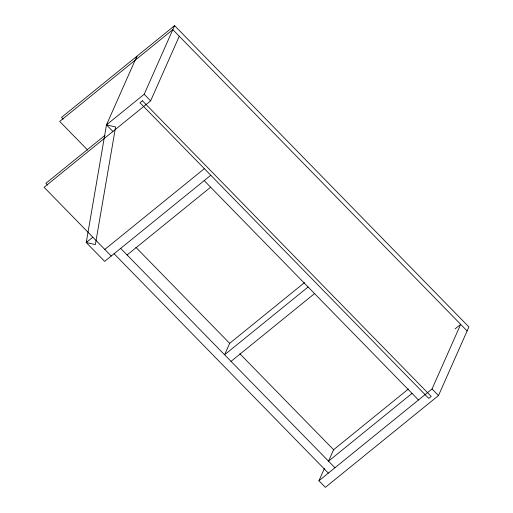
<?xml version="1.0" encoding="UTF-8"?>
<svg xmlns="http://www.w3.org/2000/svg" width="513" height="513" viewBox="0 0 513 513"><rect width="100%" height="100%" fill="white"/><g stroke="black" fill="none" stroke-linecap="round" stroke-linejoin="round"><path stroke-width="0.77" d="M210.785 175.254L104.646 261.386L86.248 242.553L106.48 124.871L136.888 56.244L136.477 58.617M112.918 131.456L106.48 124.871L144.185 94.27L174.593 25.65L468.895 326.941L438.487 395.561L325.37 487.35L318.932 480.758L324.402 468.414M106.48 124.871L115.585 126.929L95.36 244.611L86.248 242.553L86.896 241.104M111.244 256.032L44.105 187.296L150.623 100.862L179.255 36.243M318.932 480.758L432.049 388.969L460.68 324.351L455.089 328.891M174.593 25.65L61.477 117.439L63.157 119.157M104.979 135.336L45.881 183.295L47.549 185.007M86.248 242.553L92.847 237.198M104.806 249.44L204.347 168.662M127.109 254.967L210.625 187.2M304.517 282.592L229.664 343.338L224.598 354.772L308.108 286.998M231.036 361.364L314.546 293.59M408.444 388.982L333.591 449.728L328.519 461.168L412.035 393.394M467.119 330.943L172.817 29.651L59.707 121.44L87.678 150.085M144.185 94.27L150.623 100.862M432.049 388.969L438.487 395.561M204.187 180.608L418.473 399.986M135.81 247.253L229.805 343.479M239.879 353.79L333.873 450.016M120.67 248.382L334.957 467.753M114.072 253.736L328.358 473.108M142.415 100.766L139.966 102.754L428.753 398.396L431.202 396.408L142.415 100.766"/></g></svg>
